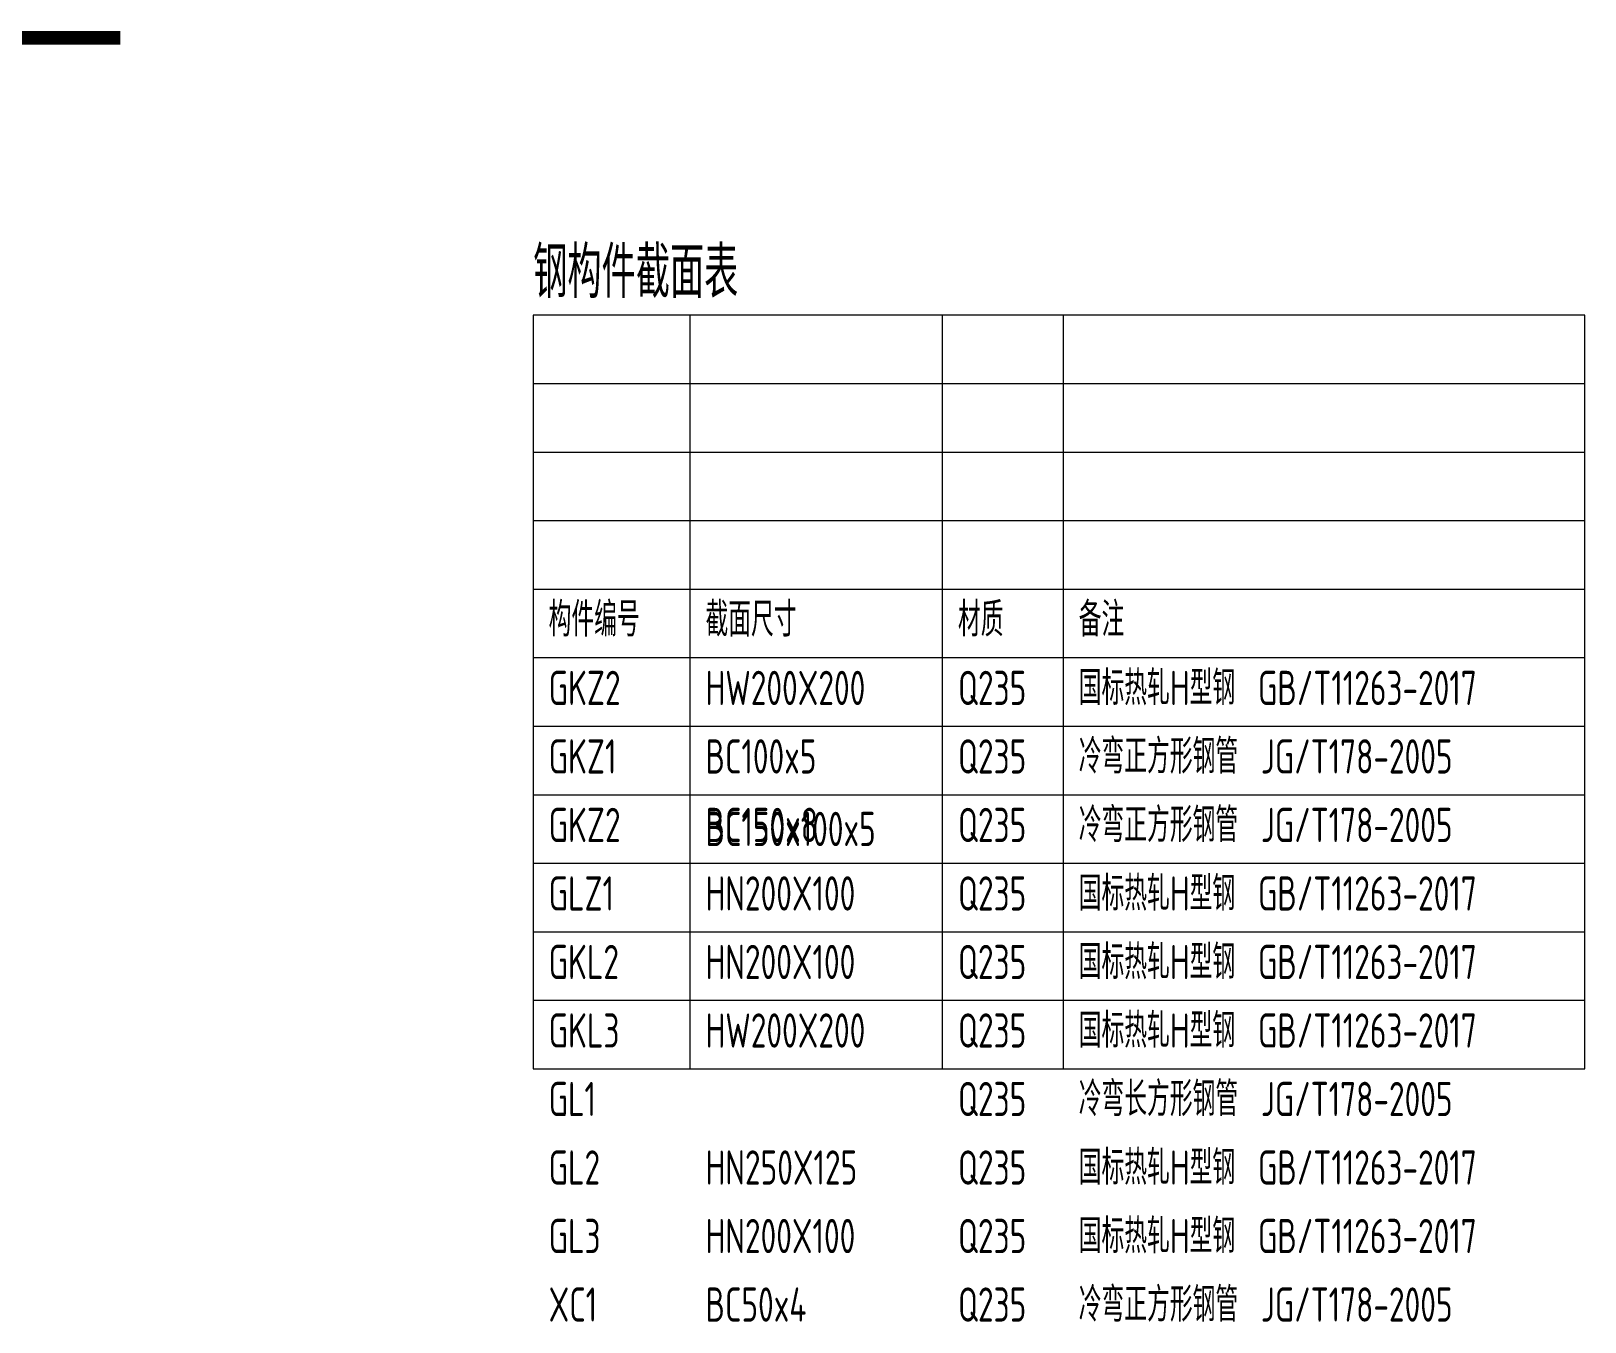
# Model space of a CAD drawing. Extents: x 498328 to 716449, y -893371 to -467753.
# Drawn here: x 559876 to 571219, y -730097 to -720677 of the extents above; entities that cross this region are included whole.
import ezdxf
from ezdxf.enums import TextEntityAlignment as Align

# ---------------------------------------------------------------- set-up
doc = ezdxf.new("R2010")
doc.units = 0
doc.header["$LTSCALE"] = 1000
doc.linetypes.add('Continuous-STLayerSet-Text', pattern=[0])
doc.layers.add('SD_NAME_TOPC', color=7, linetype='CONTINUOUS')
doc.layers.add('平立面图文字', color=7, linetype='CONTINUOUS', lineweight=18)
doc.styles.add('StTextStyle', font='yjkeng.shx', dxfattribs={"width": 0.7, "height": 250, "bigfont": 'yjkchn.shx'})

msp = doc.modelspace()

# ---------------------------------------------------------------- linework, layer by layer
at = {"layer": 'SD_NAME_TOPC', "const_width": 100}
msp.add_lwpolyline([(546022.6, -720726.6), (560527.6, -720726.6)], dxfattribs=at)
at = {"layer": '平立面图文字', "color": 7, "linetype": 'Continuous-STLayerSet-Text', "lineweight": 18}
for points in [[(563542.2, -722749.1), (563542.2, -723249.1), (564687.4, -723249.1), (564687.4, -722749.1), (563542.2, -722749.1)], [(564687.4, -723249.1), (566530.5, -723249.1), (566530.5, -722749.1), (564687.4, -722749.1)], [(566530.5, -723249.1), (567412.1, -723249.1), (567412.1, -722749.1), (566530.5, -722749.1)], [(567412.1, -723249.1), (571219, -723249.1), (571219, -722749.1), (567412.1, -722749.1)], [(563542.2, -723249.1), (563542.2, -723749.1), (564687.4, -723749.1), (564687.4, -723249.1)], [(564687.4, -723749.1), (566530.5, -723749.1), (566530.5, -723249.1)], [(566530.5, -723749.1), (567412.1, -723749.1), (567412.1, -723249.1)], [(567412.1, -723749.1), (571219, -723749.1), (571219, -723249.1)], [(563542.2, -723749.1), (563542.2, -724249.1), (564687.4, -724249.1), (564687.4, -723749.1)], [(564687.4, -724249.1), (566530.5, -724249.1), (566530.5, -723749.1)], [(566530.5, -724249.1), (567412.1, -724249.1), (567412.1, -723749.1)], [(567412.1, -724249.1), (571219, -724249.1), (571219, -723749.1)], [(563542.2, -724249.1), (563542.2, -725249.1), (564687.4, -725249.1), (564687.4, -724249.1)], [(563542.2, -724249.1), (563542.2, -725249.1), (564687.4, -725249.1), (564687.4, -724249.1)], [(563542.2, -724249.1), (563542.2, -724749.1), (564687.4, -724749.1), (564687.4, -724249.1)], [(564687.4, -725249.1), (566530.5, -725249.1), (566530.5, -724249.1)], [(564687.4, -725249.1), (566530.5, -725249.1), (566530.5, -724249.1)], [(564687.4, -724749.1), (566530.5, -724749.1), (566530.5, -724249.1)], [(566530.5, -725249.1), (567412.1, -725249.1), (567412.1, -724249.1)], [(566530.5, -725249.1), (567412.1, -725249.1), (567412.1, -724249.1)], [(566530.5, -724749.1), (567412.1, -724749.1), (567412.1, -724249.1)], [(567412.1, -725249.1), (571219, -725249.1), (571219, -724249.1)], [(567412.1, -725249.1), (571219, -725249.1), (571219, -724249.1)], [(567412.1, -724749.1), (571219, -724749.1), (571219, -724249.1)], [(563542.2, -725249.1), (563542.2, -725749.1), (564687.4, -725749.1), (564687.4, -725249.1)], [(564687.4, -725749.1), (566530.5, -725749.1), (566530.5, -725249.1)], [(566530.5, -725749.1), (567412.1, -725749.1), (567412.1, -725249.1)], [(567412.1, -725749.1), (571219, -725749.1), (571219, -725249.1)], [(563542.2, -725749.1), (563542.2, -726249.1), (564687.4, -726249.1), (564687.4, -725749.1)], [(564687.4, -726249.1), (566530.5, -726249.1), (566530.5, -725749.1)], [(566530.5, -726249.1), (567412.1, -726249.1), (567412.1, -725749.1)], [(567412.1, -726249.1), (571219, -726249.1), (571219, -725749.1)], [(563542.2, -726249.1), (563542.2, -726749.1), (564687.4, -726749.1), (564687.4, -726249.1)], [(564687.4, -726749.1), (566530.5, -726749.1), (566530.5, -726249.1)], [(566530.5, -726749.1), (567412.1, -726749.1), (567412.1, -726249.1)], [(567412.1, -726749.1), (571219, -726749.1), (571219, -726249.1)], [(563542.2, -726749.1), (563542.2, -727249.1), (564687.4, -727249.1), (564687.4, -726749.1)], [(564687.4, -727249.1), (566530.5, -727249.1), (566530.5, -726749.1)], [(566530.5, -727249.1), (567412.1, -727249.1), (567412.1, -726749.1)], [(567412.1, -727249.1), (571219, -727249.1), (571219, -726749.1)], [(563542.2, -727249.1), (563542.2, -727749.1), (564687.4, -727749.1), (564687.4, -727249.1)], [(564687.4, -727749.1), (566530.5, -727749.1), (566530.5, -727249.1)], [(566530.5, -727749.1), (567412.1, -727749.1), (567412.1, -727249.1)], [(567412.1, -727749.1), (571219, -727749.1), (571219, -727249.1)], [(563542.2, -727749.1), (563542.2, -728249.1), (564687.4, -728249.1), (564687.4, -727749.1)], [(564687.4, -728249.1), (566530.5, -728249.1), (566530.5, -727749.1)], [(566530.5, -728249.1), (567412.1, -728249.1), (567412.1, -727749.1)], [(567412.1, -728249.1), (571219, -728249.1), (571219, -727749.1)]]:
    msp.add_lwpolyline(points, dxfattribs=at)

# ---------------------------------------------------------------- texts
at = {"layer": '平立面图文字', "color": 7, "style": 'StTextStyle', "width": 0.7}
msp.add_text('钢构件截面表', height=375, dxfattribs=at).set_placement((563542.2, -722249.1), align=Align.TOP_LEFT)
for s, p in [('构件编号', (563654.2, -725170)), ('截面尺寸', (564799.4, -725170)), ('材质', (566642.5, -725170)), ('备注', (567524.1, -725170)), ('GKZ2', (563654.2, -725670)), ('HW200X200', (564799.4, -725670)), ('Q235', (566642.5, -725670)), ('国标热轧H型钢\u3000GB/T11263-2017', (567524.1, -725670)), ('冷弯正方形钢管\u3000JG/T178-2005', (567524.1, -726170)), ('GKZ1', (563654.2, -726170)), ('BC100x5', (564799.4, -726170)), ('Q235', (566642.5, -726170)), ('GKZ2', (563654.2, -726670)), ('BC150x8', (564799.4, -726670)), ('BC150x100x5', (564799.4, -726699.1)), ('Q235', (566642.5, -726670)), ('冷弯正方形钢管\u3000JG/T178-2005', (567524.1, -726670)), ('GKL2', (563654.2, -727670)), ('HN200X100', (564799.4, -727670)), ('Q235', (566642.5, -727670)), ('国标热轧H型钢\u3000GB/T11263-2017', (567524.1, -727670)), ('GKL3', (563654.2, -728170)), ('HW200X200', (564799.4, -728170)), ('Q235', (566642.5, -728170)), ('国标热轧H型钢\u3000GB/T11263-2017', (567524.1, -728170)), ('冷弯长方形钢管\u3000JG/T178-2005', (567524.1, -728670)), ('GL1', (563654.2, -728670)), ('Q235', (566642.5, -728670)), ('GL2', (563654.2, -729170)), ('HN250X125', (564799.4, -729170)), ('Q235', (566642.5, -729170)), ('国标热轧H型钢\u3000GB/T11263-2017', (567524.1, -729170)), ('国标热轧H型钢\u3000GB/T11263-2017', (567524.1, -729670)), ('GL3', (563654.2, -729670)), ('HN200X100', (564799.4, -729670)), ('Q235', (566642.5, -729670)), ('XC1', (563654.2, -730170)), ('BC50x4', (564799.4, -730170)), ('Q235', (566642.5, -730170)), ('冷弯正方形钢管\u3000JG/T178-2005', (567524.1, -730170))]:
    msp.add_text(s, height=250, dxfattribs=at).set_placement(p, align=Align.BOTTOM_LEFT)
at = {"layer": '平立面图文字', "color": 1, "style": 'StTextStyle', "width": 0.7}
for s, p in [('GLZ1', (563654.2, -727170)), ('HN200X100', (564799.4, -727170)), ('Q235', (566642.5, -727170)), ('国标热轧H型钢\u3000GB/T11263-2017', (567524.1, -727170))]:
    msp.add_text(s, height=250, dxfattribs=at).set_placement(p, align=Align.BOTTOM_LEFT)

doc.saveas('drawing.dxf')
